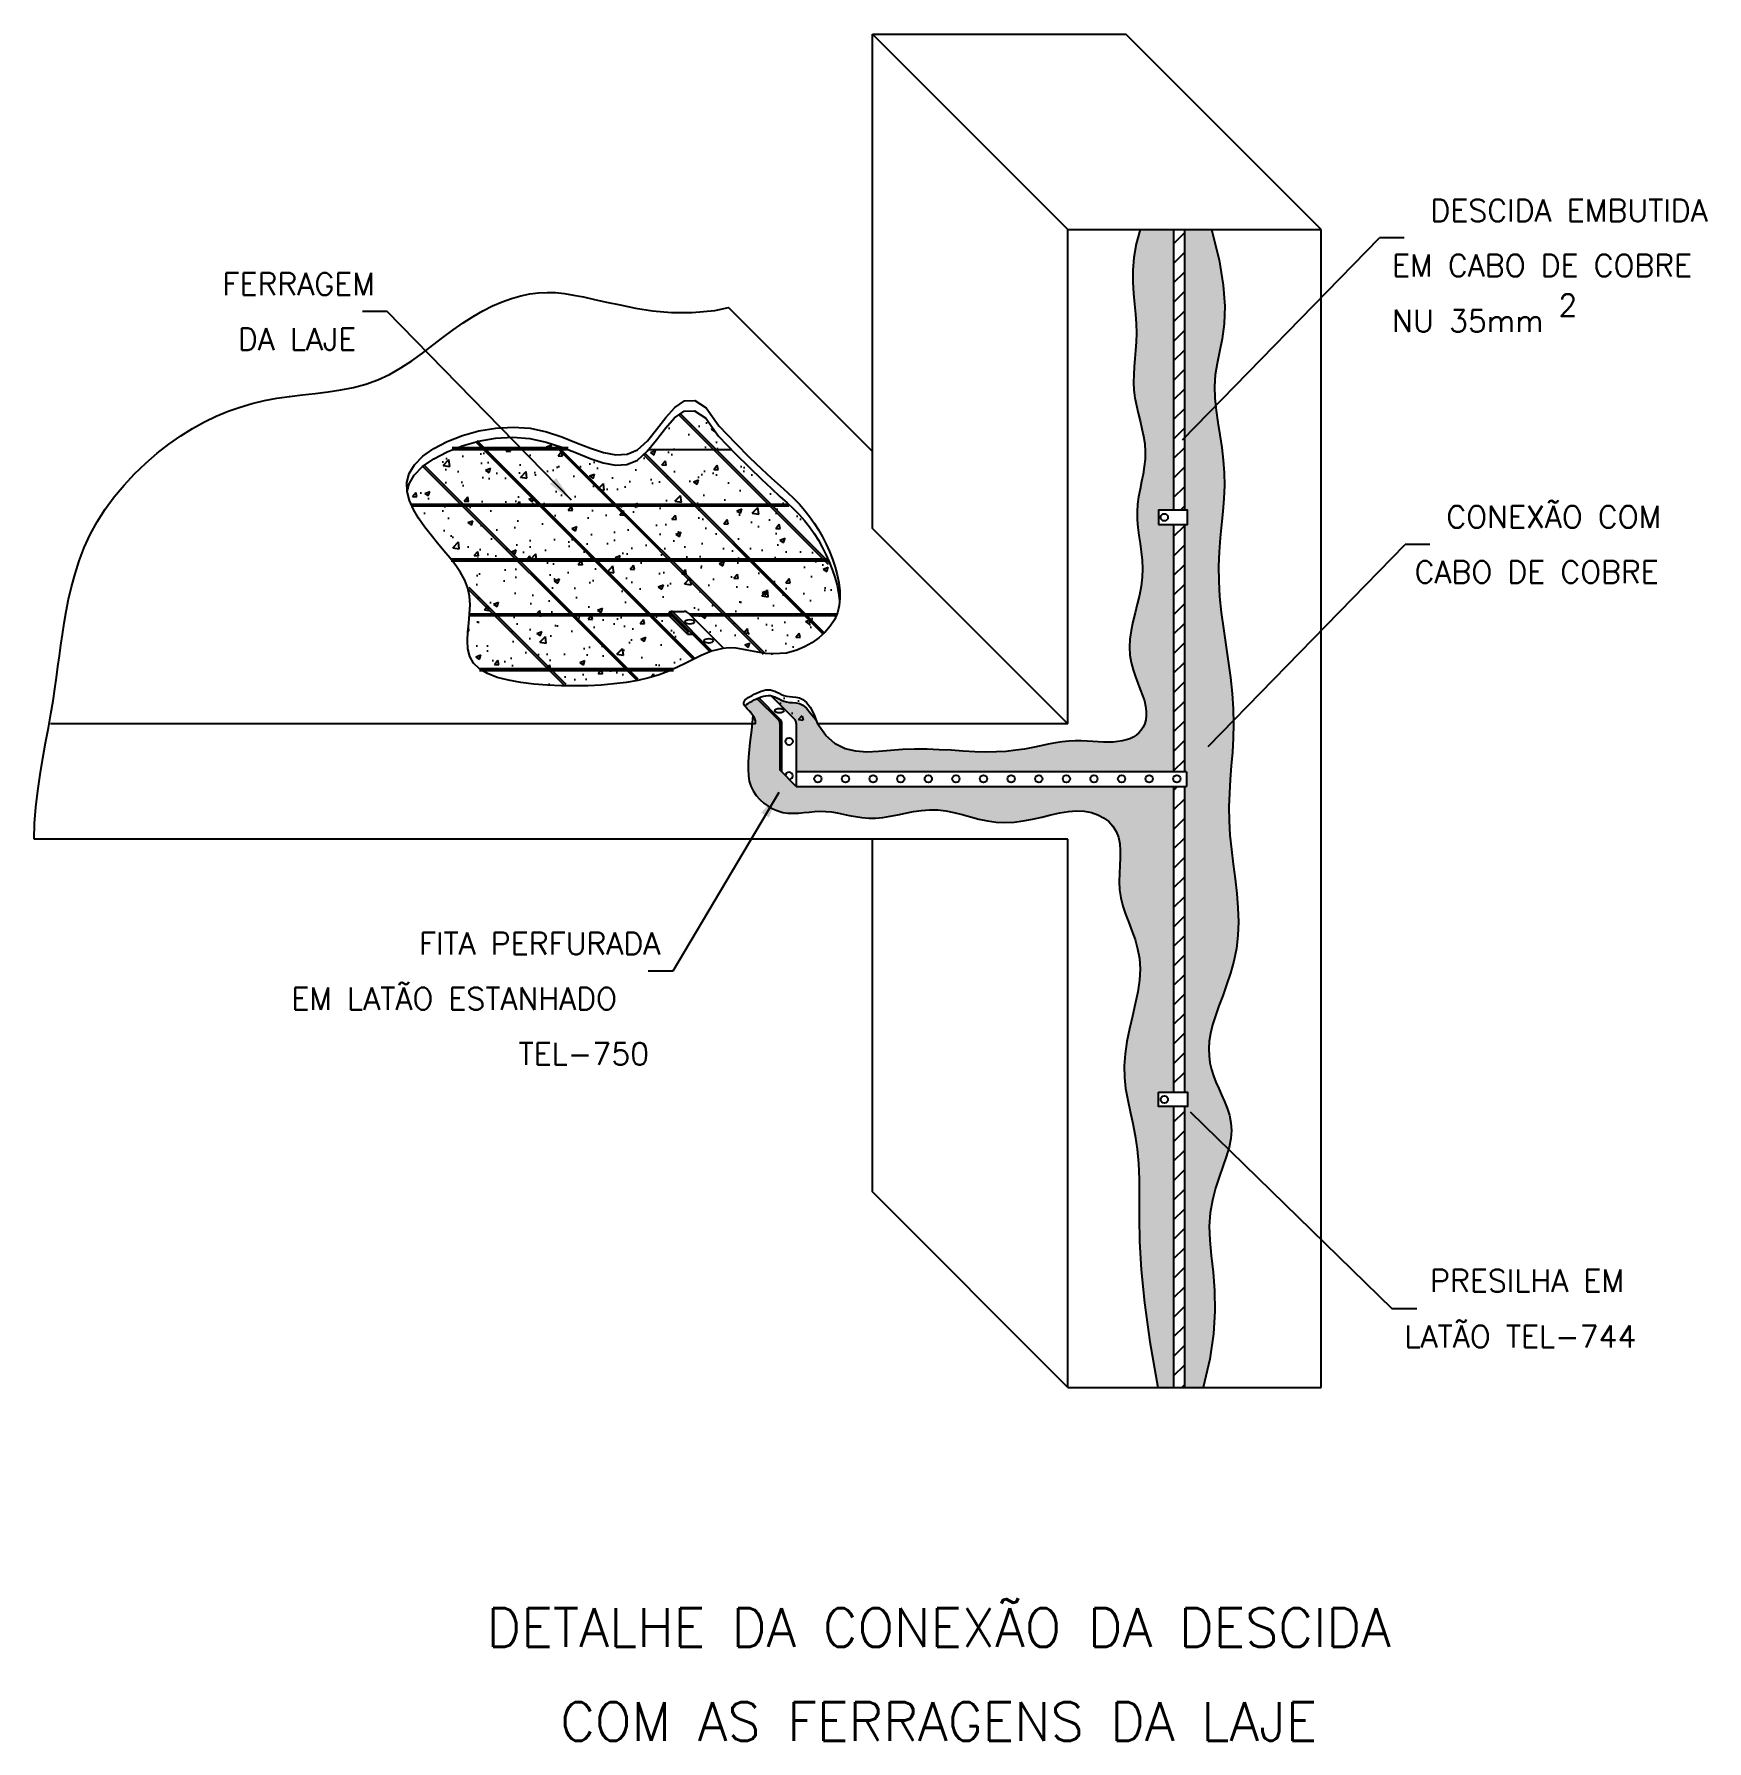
# Model space of a CAD drawing. Header units: millimetres. Extents: x -5081.5 to -5066.3, y -4616.1 to -4600.7.
import ezdxf
from ezdxf.enums import TextEntityAlignment as Align

# ---------------------------------------------------------------- set-up
doc = ezdxf.new("R2010")
doc.units = ezdxf.units.MM
doc.header["$LTSCALE"] = 10
doc.layers.add('Termotécnica', color=7, linetype='Continuous')
doc.styles.add('r140', font='romans.shx')
doc.styles.add('r80', font='romans.shx')

msp = doc.modelspace()

# ---------------------------------------------------------------- hatches: boundary and pattern name
at = {"layer": 'Termotécnica'}
h = msp.add_hatch(dxfattribs=at)
h.set_pattern_fill('AR-CONC', color=1, scale=0.066, style=0)
h.set_pattern_definition([(50, (-5337.0383, -4871.6423), (0.47339172, -0.0414164), [0.0495, -0.5445]), (355, (-5337.0383, -4871.6423), (-0.0915759, 0.4964468), [0.0396, -0.4356]), (100.4514, (-5336.99885, -4871.64575), (0.3818162, 0.4550301), [0.0420685, -0.4627538]), (46.1842, (-5337.0383, -4871.5103), (0.7043791, -0.10924255), [0.07425, -0.81675]), (96.6356, (-5336.9796, -4871.5194), (0.6168774, 0.6429178), [0.0631028, -0.6941306]), (351.1842, (-5337.0383, -4871.5103), (0.6168769, 0.6429183), [0.0594, -0.6534]), (21, (-5336.9723, -4871.5433), (0.39395865, -0.26572847), [0.0495, -0.5445]), (326, (-5336.9723, -4871.5433), (0.1605881, 0.478599), [0.0396, -0.4356]), (71.4514, (-5336.93947, -4871.56544), (0.55454693, 0.21287013), [0.0420685, -0.4627538]), (37.5, (-5337.0383, -4871.6423), (0.008025505, 0.21970994), [0, -0.43032, 0, -0.4422, 0, -0.43725]), (7.5, (-5337.0383, -4871.6423), (0.1736259, 0.26031173), [0, -0.25212, 0, -0.42042, 0, -0.16665]), (327.5, (-5337.18548, -4871.6423), (0.35232281, -0.014886215), [0, -0.165, 0, -0.5148, 0, -0.6831]), (317.5, (-5337.25148, -4871.6423), (0.38490287, 0.0660693), [0, -0.2145, 0, -0.34188, 0, -0.4851])])
h.paths.add_polyline_path([(-5070.663, -4606.36), (-5070.685, -4606.212), (-5070.706, -4606.064), (-5070.726, -4605.917), (-5070.741, -4605.773), (-5070.749, -4605.633), (-5070.75, -4605.498), (-5070.745, -4605.369), (-5070.735, -4605.243), (-5070.724, -4605.121), (-5070.712, -4605.002), (-5070.702, -4604.884), (-5070.697, -4604.769), (-5070.698, -4604.654), (-5070.707, -4604.539), (-5070.721, -4604.424), (-5070.738, -4604.31), (-5070.756, -4604.198), (-5070.772, -4604.087), (-5070.783, -4603.977), (-5070.787, -4603.87), (-5070.781, -4603.766), (-5070.764, -4603.663), (-5070.74, -4603.557), (-5070.717, -4603.439), (-5070.699, -4603.304), (-5070.693, -4603.145), (-5070.707, -4602.954), (-5070.744, -4602.724), (-5070.813, -4602.449), (-5071.059, -4602.449), (-5071.059, -4604.991), (-5071.031, -4604.991), (-5071.031, -4605.122), (-5071.059, -4605.122), (-5071.059, -4607.362), (-5071.041, -4607.362), (-5071.041, -4607.493), (-5071.059, -4607.493), (-5071.059, -4607.864), (-5071.059, -4610.262), (-5071.031, -4610.262), (-5071.031, -4610.393), (-5071.059, -4610.393), (-5071.059, -4612.935), (-5070.89, -4612.935), (-5070.829, -4612.679), (-5070.795, -4612.45), (-5070.784, -4612.244), (-5070.787, -4612.059), (-5070.8, -4611.893), (-5070.816, -4611.741), (-5070.83, -4611.603), (-5070.834, -4611.474), (-5070.826, -4611.353), (-5070.806, -4611.239), (-5070.778, -4611.132), (-5070.746, -4611.03), (-5070.712, -4610.935), (-5070.681, -4610.846), (-5070.655, -4610.761), (-5070.638, -4610.682), (-5070.633, -4610.608), (-5070.638, -4610.538), (-5070.652, -4610.471), (-5070.671, -4610.408), (-5070.696, -4610.347), (-5070.722, -4610.287), (-5070.749, -4610.229), (-5070.775, -4610.172), (-5070.797, -4610.114), (-5070.815, -4610.056), (-5070.828, -4609.996), (-5070.836, -4609.934), (-5070.838, -4609.87), (-5070.834, -4609.801), (-5070.823, -4609.729), (-5070.805, -4609.652), (-5070.779, -4609.569), (-5070.747, -4609.481), (-5070.712, -4609.388), (-5070.677, -4609.289), (-5070.643, -4609.185), (-5070.613, -4609.076), (-5070.589, -4608.962), (-5070.575, -4608.843), (-5070.57, -4608.72), (-5070.575, -4608.592), (-5070.586, -4608.462), (-5070.601, -4608.33), (-5070.617, -4608.197), (-5070.634, -4608.065), (-5070.647, -4607.933), (-5070.655, -4607.804), (-5070.657, -4607.678), (-5070.652, -4607.554), (-5070.644, -4607.431), (-5070.635, -4607.307), (-5070.625, -4607.183), (-5070.618, -4607.056), (-5070.614, -4606.926), (-5070.617, -4606.791), (-5070.627, -4606.651), (-5070.643, -4606.507)])
h.paths.add_polyline_path([(-5071.157, -4605.122), (-5071.294, -4605.122), (-5071.294, -4604.991), (-5071.157, -4604.991), (-5071.157, -4602.449), (-5071.459, -4602.449), (-5071.496, -4602.58), (-5071.518, -4602.703), (-5071.527, -4602.818), (-5071.527, -4602.926), (-5071.521, -4603.028), (-5071.512, -4603.125), (-5071.502, -4603.216), (-5071.495, -4603.304), (-5071.493, -4603.387), (-5071.496, -4603.467), (-5071.501, -4603.544), (-5071.507, -4603.619), (-5071.513, -4603.692), (-5071.518, -4603.763), (-5071.519, -4603.834), (-5071.516, -4603.904), (-5071.507, -4603.974), (-5071.494, -4604.044), (-5071.477, -4604.114), (-5071.46, -4604.183), (-5071.444, -4604.253), (-5071.429, -4604.322), (-5071.419, -4604.391), (-5071.414, -4604.46), (-5071.416, -4604.528), (-5071.423, -4604.596), (-5071.434, -4604.664), (-5071.448, -4604.732), (-5071.461, -4604.8), (-5071.474, -4604.869), (-5071.483, -4604.938), (-5071.487, -4605.007), (-5071.486, -4605.078), (-5071.48, -4605.149), (-5071.471, -4605.221), (-5071.46, -4605.294), (-5071.451, -4605.369), (-5071.443, -4605.444), (-5071.44, -4605.521), (-5071.443, -4605.599), (-5071.452, -4605.679), (-5071.467, -4605.76), (-5071.486, -4605.841), (-5071.506, -4605.922), (-5071.525, -4606.002), (-5071.541, -4606.081), (-5071.552, -4606.158), (-5071.556, -4606.232), (-5071.552, -4606.304), (-5071.54, -4606.372), (-5071.524, -4606.438), (-5071.503, -4606.5), (-5071.481, -4606.559), (-5071.459, -4606.616), (-5071.439, -4606.669), (-5071.422, -4606.719), (-5071.411, -4606.766), (-5071.406, -4606.81), (-5071.406, -4606.851), (-5071.41, -4606.889), (-5071.419, -4606.923), (-5071.433, -4606.955), (-5071.45, -4606.982), (-5071.471, -4607.007), (-5071.496, -4607.028), (-5071.523, -4607.046), (-5071.554, -4607.061), (-5071.588, -4607.072), (-5071.624, -4607.081), (-5071.663, -4607.087), (-5071.704, -4607.091), (-5071.747, -4607.092), (-5071.792, -4607.091), (-5071.839, -4607.089), (-5071.888, -4607.085), (-5071.939, -4607.082), (-5071.993, -4607.08), (-5072.048, -4607.08), (-5072.105, -4607.082), (-5072.165, -4607.088), (-5072.227, -4607.098), (-5072.292, -4607.11), (-5072.36, -4607.124), (-5072.432, -4607.139), (-5072.507, -4607.154), (-5072.587, -4607.166), (-5072.672, -4607.176), (-5072.762, -4607.181), (-5072.858, -4607.182), (-5072.958, -4607.179), (-5073.062, -4607.173), (-5073.17, -4607.166), (-5073.279, -4607.16), (-5073.39, -4607.156), (-5073.502, -4607.155), (-5073.613, -4607.159), (-5073.722, -4607.168), (-5073.83, -4607.178), (-5073.934, -4607.182), (-5074.035, -4607.175), (-5074.13, -4607.152), (-5074.221, -4607.106), (-5074.305, -4607.033), (-5074.382, -4606.925), (-5074.392, -4606.897), (-5074.414, -4606.867), (-5074.447, -4606.827), (-5074.48, -4606.784), (-5074.513, -4606.757), (-5074.546, -4606.743), (-5074.578, -4606.736), (-5074.608, -4606.734), (-5074.636, -4606.732), (-5074.662, -4606.727), (-5074.686, -4606.72), (-5074.708, -4606.711), (-5074.729, -4606.701), (-5074.749, -4606.691), (-5074.768, -4606.682), (-5074.788, -4606.675), (-5074.802, -4606.672), (-5074.591, -4606.883, -0.198912), (-5074.574, -4606.923), (-5074.574, -4607.362), (-5071.157, -4607.362)])
h.paths.add_polyline_path([(-5071.157, -4607.864), (-5071.157, -4607.493), (-5074.574, -4607.493), (-5074.721, -4607.346), (-5074.721, -4606.923, 0.198912), (-5074.733, -4606.894), (-5074.93, -4606.697), (-5074.934, -4606.699), (-5074.954, -4606.71), (-5074.974, -4606.72), (-5074.992, -4606.73), (-5075.009, -4606.741), (-5075.024, -4606.751), (-5075.036, -4606.762), (-5075.038, -4606.766), (-5075.032, -4606.775), (-5075.017, -4606.791), (-5075, -4606.809), (-5074.982, -4606.829), (-5074.966, -4606.85), (-5074.953, -4606.873), (-5074.944, -4606.898), (-5074.942, -4606.925), (-5074.974, -4606.925), (-5074.98, -4606.983), (-5074.993, -4607.095), (-5075.002, -4607.191), (-5075.008, -4607.271), (-5075.01, -4607.338), (-5075.007, -4607.396), (-5074.999, -4607.446), (-5074.985, -4607.491), (-5074.964, -4607.534), (-5074.937, -4607.574), (-5074.905, -4607.611), (-5074.869, -4607.644), (-5074.829, -4607.673), (-5074.786, -4607.696), (-5074.741, -4607.715), (-5074.695, -4607.728), (-5074.649, -4607.734), (-5074.602, -4607.736), (-5074.554, -4607.734), (-5074.506, -4607.73), (-5074.457, -4607.725), (-5074.408, -4607.72), (-5074.358, -4607.718), (-5074.307, -4607.719), (-5074.256, -4607.724), (-5074.203, -4607.733), (-5074.15, -4607.744), (-5074.094, -4607.755), (-5074.038, -4607.766), (-5073.979, -4607.774), (-5073.918, -4607.779), (-5073.856, -4607.779), (-5073.791, -4607.773), (-5073.723, -4607.762), (-5073.655, -4607.749), (-5073.584, -4607.735), (-5073.512, -4607.721), (-5073.44, -4607.711), (-5073.367, -4607.705), (-5073.293, -4607.706), (-5073.22, -4607.715), (-5073.146, -4607.73), (-5073.072, -4607.748), (-5072.997, -4607.769), (-5072.92, -4607.788), (-5072.843, -4607.805), (-5072.764, -4607.817), (-5072.684, -4607.821), (-5072.601, -4607.817), (-5072.518, -4607.805), (-5072.434, -4607.789), (-5072.35, -4607.77), (-5072.268, -4607.75), (-5072.188, -4607.733), (-5072.11, -4607.721), (-5072.036, -4607.715), (-5071.967, -4607.718), (-5071.902, -4607.729), (-5071.843, -4607.749), (-5071.791, -4607.777), (-5071.745, -4607.811), (-5071.707, -4607.853), (-5071.678, -4607.9), (-5071.657, -4607.953), (-5071.645, -4608.012), (-5071.641, -4608.074), (-5071.642, -4608.141), (-5071.645, -4608.21), (-5071.648, -4608.282), (-5071.649, -4608.355), (-5071.646, -4608.429), (-5071.636, -4608.503), (-5071.617, -4608.576), (-5071.592, -4608.649), (-5071.563, -4608.724), (-5071.534, -4608.8), (-5071.506, -4608.88), (-5071.483, -4608.963), (-5071.467, -4609.051), (-5071.461, -4609.145), (-5071.467, -4609.246), (-5071.482, -4609.352), (-5071.504, -4609.462), (-5071.53, -4609.574), (-5071.556, -4609.688), (-5071.58, -4609.802), (-5071.597, -4609.914), (-5071.606, -4610.022), (-5071.603, -4610.128), (-5071.592, -4610.23), (-5071.573, -4610.333), (-5071.551, -4610.437), (-5071.527, -4610.544), (-5071.504, -4610.657), (-5071.486, -4610.778), (-5071.474, -4610.908), (-5071.469, -4611.051), (-5071.47, -4611.212), (-5071.47, -4611.397), (-5071.465, -4611.615), (-5071.45, -4611.871), (-5071.42, -4612.171), (-5071.372, -4612.524), (-5071.299, -4612.935), (-5071.157, -4612.935), (-5071.157, -4610.393), (-5071.294, -4610.393), (-5071.294, -4610.262), (-5071.157, -4610.262)])
h = msp.add_hatch(dxfattribs=at)
h.set_pattern_fill('LINE', color=1, angle=45, style=0)
h.set_pattern_definition([(45, (-5337.0383, -4871.6423), (-0.088388348, 0.088388348), [])])
h.paths.add_polyline_path([(-5071.157, -4604.991), (-5071.059, -4604.991), (-5071.059, -4602.449), (-5071.157, -4602.449)])
h.paths.add_polyline_path([(-5071.157, -4607.362), (-5071.059, -4607.362), (-5071.059, -4605.122), (-5071.157, -4605.122)])
h.paths.add_polyline_path([(-5071.157, -4610.262), (-5071.059, -4610.262), (-5071.059, -4607.864), (-5071.059, -4607.493), (-5071.157, -4607.493), (-5071.157, -4607.864)])
h.paths.add_polyline_path([(-5071.157, -4612.935), (-5071.059, -4612.935), (-5071.059, -4610.393), (-5071.157, -4610.393)])
h = msp.add_hatch(dxfattribs=at)
h.set_pattern_fill('AR-CONC', color=1, scale=0.065532, style=0)
h.set_pattern_definition([(50, (-5100.52422, -4633.45525), (0.4700343, -0.0411227), [0.049149, -0.5406383]), (355, (-5100.52422, -4633.45525), (-0.0909264, 0.492926), [0.039319, -0.4325106]), (100.4514, (-5100.48505, -4633.45867), (0.3791083, 0.451803), [0.04177, -0.459472]), (46.1842, (-5100.5242, -4633.3242), (0.6993835, -0.108468), [0.073723, -0.810957]), (96.6356, (-5100.46594, -4633.3332), (0.612502, 0.638358), [0.062655, -0.689208]), (351.1842, (-5100.5242, -4633.3242), (0.612502, 0.638359), [0.058979, -0.648766]), (21, (-5100.4587, -4633.35695), (0.3911646, -0.263844), [0.049149, -0.5406383]), (326, (-5100.4587, -4633.35695), (0.159449, 0.475205), [0.039319, -0.4325106]), (71.4514, (-5100.4261, -4633.37894), (0.550614, 0.2113604), [0.04177, -0.459472]), (37.5, (-5100.52422, -4633.45525), (0.0079686, 0.2181517), [0, -0.427268, 0, -0.4390638, 0, -0.434149]), (7.5, (-5100.52422, -4633.45525), (0.1723945, 0.2584655), [0, -0.2503319, 0, -0.4174383, 0, -0.1654681]), (327.5, (-5100.67036, -4633.45525), (0.3498241, -0.01478064), [0, -0.1638298, 0, -0.511149, 0, -0.6782553]), (317.5, (-5100.7359, -4633.45525), (0.382173, 0.0656007), [0, -0.2129787, 0, -0.3394553, 0, -0.4816596])])
h.paths.add_polyline_path([(-5074.599, -4604.979), (-5074.656, -4604.926), (-5074.722, -4604.866), (-5074.799, -4604.796), (-5074.89, -4604.711), (-5074.998, -4604.606), (-5075.126, -4604.477), (-5075.277, -4604.32), (-5075.392, -4604.159), (-5075.495, -4604.09), (-5075.588, -4604.095), (-5075.675, -4604.154), (-5075.758, -4604.247), (-5075.839, -4604.354), (-5075.923, -4604.458), (-5076.011, -4604.537), (-5076.107, -4604.578), (-5076.21, -4604.584), (-5076.321, -4604.563), (-5076.439, -4604.523), (-5076.565, -4604.473), (-5076.698, -4604.421), (-5076.838, -4604.375), (-5076.986, -4604.343), (-5077.14, -4604.331), (-5077.296, -4604.34), (-5077.451, -4604.366), (-5077.599, -4604.408), (-5077.736, -4604.462), (-5077.857, -4604.525), (-5077.957, -4604.597), (-5078.033, -4604.673), (-5078.079, -4604.752), (-5078.097, -4604.82), (-5078.097, -4604.822), (-5078.077, -4604.904), (-5078.041, -4604.985), (-5077.994, -4605.065), (-5077.94, -4605.143), (-5077.881, -4605.218), (-5077.822, -4605.289), (-5077.764, -4605.358), (-5077.708, -4605.425), (-5077.657, -4605.491), (-5077.613, -4605.557), (-5077.576, -4605.626), (-5077.549, -4605.696), (-5077.532, -4605.77), (-5077.528, -4605.849), (-5077.532, -4605.93), (-5077.54, -4606.013), (-5077.548, -4606.094), (-5077.552, -4606.173), (-5077.548, -4606.248), (-5077.53, -4606.317), (-5077.496, -4606.377), (-5077.442, -4606.428), (-5077.369, -4606.471), (-5077.281, -4606.505), (-5077.179, -4606.532), (-5077.068, -4606.552), (-5076.95, -4606.566), (-5076.827, -4606.576), (-5076.703, -4606.581), (-5076.58, -4606.583), (-5076.458, -4606.581), (-5076.34, -4606.575), (-5076.225, -4606.565), (-5076.114, -4606.551), (-5076.008, -4606.533), (-5075.908, -4606.509), (-5075.815, -4606.481), (-5075.728, -4606.449), (-5075.648, -4606.413), (-5075.573, -4606.376), (-5075.502, -4606.339), (-5075.435, -4606.306), (-5075.354, -4606.273), (-5075.514, -4606.114), (-5075.558, -4606.114), (-5075.729, -4605.943, -0.502188), (-5075.703, -4605.908), (-5075.589, -4605.908, -0.198912), (-5075.549, -4605.925), (-5075.232, -4606.242), (-5075.181, -4606.238), (-5075.117, -4606.242), (-5075.052, -4606.252), (-5074.987, -4606.265), (-5074.921, -4606.277), (-5074.853, -4606.288), (-5074.784, -4606.293), (-5074.663, -4606.286), (-5074.57, -4606.258), (-5074.499, -4606.229), (-5074.432, -4606.192), (-5074.37, -4606.148), (-5074.314, -4606.098), (-5074.266, -4606.043), (-5074.229, -4605.983), (-5074.202, -4605.921), (-5074.186, -4605.855), (-5074.182, -4605.817), (-5074.182, -4605.811), (-5074.19, -4605.741), (-5074.205, -4605.67), (-5074.225, -4605.599), (-5074.249, -4605.529), (-5074.276, -4605.46), (-5074.305, -4605.393), (-5074.338, -4605.327), (-5074.374, -4605.263), (-5074.413, -4605.201), (-5074.455, -4605.142), (-5074.5, -4605.085), (-5074.548, -4605.031)])
h = msp.add_hatch(dxfattribs=at)
h.set_pattern_fill('AR-CONC', color=1, scale=0.065532, style=0)
h.set_pattern_definition([(50, (-11982.35554, -10394.45036), (0.47003433, -0.041122675), [0.049148936, -0.540638294]), (355, (-11982.35554, -10394.45036), (-0.090926405, 0.492925906), [0.039319149, -0.432510636]), (100.4514, (-11982.31637, -10394.4538), (0.379108273, 0.45180293), [0.041770167, -0.45947185]), (46.1842, (-11982.35554, -10394.3193), (0.69938349, -0.10846778), [0.073723404, -0.81095744]), (96.6356, (-11982.29725, -10394.32834), (0.612502365, 0.63835809), [0.06265525, -0.689207664]), (351.1842, (-11982.3555, -10394.3193), (0.612501866, 0.63835857), [0.058978723, -0.648765953]), (21, (-11982.29, -10394.35206), (0.391164619, -0.263843867), [0.049148936, -0.540638294]), (326, (-11982.29, -10394.35206), (0.159449195, 0.475204707), [0.039319149, -0.432510636]), (71.4514, (-11982.2574, -10394.37405), (0.550613974, 0.21136041), [0.041770167, -0.45947185]), (37.5, (-11982.35554, -10394.45036), (0.007968586, 0.2181517156), [0, -0.427268082, 0, -0.439063827, 0, -0.434148933]), (7.5, (-11982.35554, -10394.45036), (0.172394504, 0.2584655457), [0, -0.250331913, 0, -0.417438295, 0, -0.165468084]), (327.5, (-11982.50167, -10394.45036), (0.3498240623, -0.0147806393), [0, -0.163829786, 0, -0.511148933, 0, -0.678255315]), (317.5, (-11982.5672, -10394.45036), (0.382173062, 0.065600711), [0, -0.212978722, 0, -0.339455317, 0, -0.481659571])])
h.paths.add_polyline_path([(-5074.964, -4606.663), (-5074.974, -4606.668), (-5074.992, -4606.679), (-5075.009, -4606.689), (-5075.024, -4606.7), (-5075.036, -4606.71), (-5075.044, -4606.722), (-5075.048, -4606.734), (-5075.048, -4606.746), (-5075.043, -4606.76), (-5075.032, -4606.775), (-5075.017, -4606.791), (-5075, -4606.809), (-5074.982, -4606.829), (-5074.966, -4606.85), (-5074.953, -4606.873), (-5074.944, -4606.898), (-5074.942, -4606.925), (-5074.721, -4606.925, 0.208091), (-5074.733, -4606.894)])
h.paths.add_polyline_path([(-5074.447, -4606.775), (-5074.48, -4606.732), (-5074.513, -4606.706), (-5074.546, -4606.691), (-5074.578, -4606.684), (-5074.608, -4606.682), (-5074.636, -4606.68), (-5074.662, -4606.676), (-5074.686, -4606.668), (-5074.708, -4606.659), (-5074.729, -4606.649), (-5074.749, -4606.639), (-5074.768, -4606.63), (-5074.788, -4606.623), (-5074.808, -4606.619), (-5074.828, -4606.617), (-5074.849, -4606.619), (-5074.854, -4606.62), (-5074.591, -4606.883, -0.198912), (-5074.574, -4606.923), (-5074.574, -4606.925), (-5074.382, -4606.925), (-5074.414, -4606.838)])

# ---------------------------------------------------------------- linework, layer by layer
at = {"layer": 'Termotécnica', "color": 2}
for p, q in [((-5073.885, -4600.68), (-5071.591, -4600.68)), ((-5073.885, -4605.156), (-5073.885, -4600.68)), ((-5072.115, -4602.449), (-5073.885, -4600.68)), ((-5069.822, -4602.449), (-5071.591, -4600.68)), ((-5072.115, -4602.449), (-5069.822, -4602.449)), ((-5072.115, -4606.925), (-5072.115, -4602.449)), ((-5071.157, -4602.449), (-5071.157, -4604.991)), ((-5071.076, -4604.353), (-5069.293, -4602.525)), ((-5071.059, -4602.449), (-5071.059, -4604.991)), ((-5069.822, -4612.935), (-5069.822, -4602.449)), ((-5069.069, -4602.525), (-5069.293, -4602.525)), ((-5073.885, -4604.459), (-5075.186, -4603.157)), ((-5078.277, -4603.191), (-5078.501, -4603.191)), ((-5076.609, -4604.901), (-5078.277, -4603.191)), ((-5072.115, -4606.925), (-5073.885, -4605.156)), ((-5071.157, -4605.122), (-5071.157, -4607.362)), ((-5071.059, -4605.122), (-5071.059, -4607.362)), ((-5070.844, -4607.13), (-5069.061, -4605.302)), ((-5068.838, -4605.302), (-5069.061, -4605.302)), ((-5075.558, -4606.114), (-5075.724, -4605.948)), ((-5075.703, -4605.908), (-5075.589, -4605.908)), ((-5075.354, -4606.273), (-5075.703, -4605.924)), ((-5075.558, -4606.091), (-5075.701, -4605.948)), ((-5075.338, -4606.267), (-5075.696, -4605.909)), ((-5075.232, -4606.242), (-5075.549, -4605.925)), ((-5075.536, -4606.091), (-5075.558, -4606.091)), ((-5075.558, -4606.091), (-5075.558, -4606.114)), ((-5075.558, -4606.114), (-5075.514, -4606.114)), ((-5074.733, -4606.894), (-5074.93, -4606.697)), ((-5074.722, -4606.883), (-5074.914, -4606.69)), ((-5074.591, -4606.883), (-5074.802, -4606.672)), ((-5074.942, -4606.925), (-5081.328, -4606.925)), ((-5074.721, -4607.346), (-5074.721, -4606.923)), ((-5074.705, -4607.362), (-5074.705, -4606.923)), ((-5074.574, -4606.923), (-5074.574, -4607.493)), ((-5072.115, -4606.925), (-5074.382, -4606.925)), ((-5074.574, -4607.493), (-5074.721, -4607.346)), ((-5071.041, -4607.362), (-5074.574, -4607.362)), ((-5071.041, -4607.362), (-5071.041, -4607.493)), ((-5074.574, -4607.493), (-5071.041, -4607.493)), ((-5071.157, -4607.493), (-5071.157, -4607.864)), ((-5071.059, -4607.493), (-5071.059, -4607.864)), ((-5074.731, -4607.547), (-5075.692, -4609.166)), ((-5072.115, -4607.971), (-5081.475, -4607.971)), ((-5073.885, -4611.165), (-5073.885, -4607.971)), ((-5072.115, -4612.935), (-5072.115, -4607.971)), ((-5071.157, -4607.864), (-5071.157, -4610.262)), ((-5071.059, -4607.864), (-5071.059, -4610.262)), ((-5075.692, -4609.166), (-5075.916, -4609.166)), ((-5071.157, -4610.393), (-5071.157, -4612.935)), ((-5071.059, -4610.393), (-5071.059, -4612.935)), ((-5071.006, -4610.441), (-5069.179, -4612.224)), ((-5072.115, -4612.935), (-5073.885, -4611.165)), ((-5068.955, -4612.224), (-5069.179, -4612.224)), ((-5072.115, -4612.935), (-5069.822, -4612.935))]:
    msp.add_line(p, q, dxfattribs=at)
at = {"layer": 'Termotécnica', "color": 4}
for p, q in [((-5074.283, -4605.482), (-5075.635, -4604.13)), ((-5074.271, -4605.471), (-5075.623, -4604.119)), ((-5075.506, -4606.341), (-5077.474, -4604.373)), ((-5075.495, -4606.33), (-5077.463, -4604.362)), ((-5074.87, -4606.298), (-5076.749, -4604.419)), ((-5074.858, -4606.287), (-5076.738, -4604.408)), ((-5076.639, -4604.428), (-5077.691, -4604.428)), ((-5076.639, -4604.444), (-5077.691, -4604.444)), ((-5074.331, -4606.113), (-5075.956, -4604.488)), ((-5074.32, -4606.102), (-5075.945, -4604.476)), ((-5075.158, -4604.444), (-5075.912, -4604.444)), ((-5076.015, -4606.534), (-5077.954, -4604.595)), ((-5076.004, -4606.523), (-5077.943, -4604.583)), ((-5074.64, -4604.94), (-5078.061, -4604.94)), ((-5074.64, -4604.956), (-5078.061, -4604.956)), ((-5074.286, -4605.436), (-5077.699, -4605.436)), ((-5074.286, -4605.452), (-5077.699, -4605.452)), ((-5076.669, -4606.581), (-5077.547, -4605.704)), ((-5076.658, -4606.57), (-5077.536, -4605.692)), ((-5075.695, -4605.933), (-5077.532, -4605.933)), ((-5075.679, -4605.948), (-5077.532, -4605.948)), ((-5074.207, -4605.933), (-5075.541, -4605.933)), ((-5074.207, -4605.948), (-5075.525, -4605.948)), ((-5075.684, -4606.429), (-5077.441, -4606.429)), ((-5075.684, -4606.445), (-5077.441, -4606.445))]:
    msp.add_line(p, q, dxfattribs=at)
at = {"layer": 'Termotécnica', "color": 1}
for points in [[(-5071.459, -4602.449), (-5071.496, -4602.58), (-5071.518, -4602.703), (-5071.527, -4602.818), (-5071.527, -4602.926), (-5071.521, -4603.028), (-5071.512, -4603.125), (-5071.502, -4603.216), (-5071.495, -4603.304), (-5071.493, -4603.387), (-5071.496, -4603.467), (-5071.501, -4603.544), (-5071.507, -4603.619), (-5071.513, -4603.692), (-5071.518, -4603.763), (-5071.519, -4603.834), (-5071.516, -4603.904), (-5071.507, -4603.974), (-5071.494, -4604.044), (-5071.477, -4604.114), (-5071.46, -4604.183), (-5071.444, -4604.253), (-5071.429, -4604.322), (-5071.419, -4604.391), (-5071.414, -4604.46), (-5071.416, -4604.528), (-5071.423, -4604.596), (-5071.434, -4604.664), (-5071.448, -4604.732), (-5071.461, -4604.8), (-5071.474, -4604.869), (-5071.483, -4604.938), (-5071.487, -4605.007), (-5071.486, -4605.078), (-5071.48, -4605.149), (-5071.471, -4605.221), (-5071.46, -4605.294), (-5071.451, -4605.369), (-5071.443, -4605.444), (-5071.44, -4605.521), (-5071.443, -4605.599), (-5071.452, -4605.679), (-5071.467, -4605.76), (-5071.486, -4605.841), (-5071.506, -4605.922), (-5071.525, -4606.002), (-5071.541, -4606.081), (-5071.552, -4606.158), (-5071.556, -4606.232), (-5071.552, -4606.304), (-5071.54, -4606.372), (-5071.524, -4606.438), (-5071.503, -4606.5), (-5071.481, -4606.559), (-5071.459, -4606.616), (-5071.439, -4606.669), (-5071.422, -4606.719), (-5071.411, -4606.766), (-5071.406, -4606.81), (-5071.406, -4606.851), (-5071.41, -4606.889), (-5071.419, -4606.923), (-5071.433, -4606.955), (-5071.45, -4606.982), (-5071.471, -4607.007), (-5071.496, -4607.028), (-5071.523, -4607.046), (-5071.554, -4607.061), (-5071.588, -4607.072), (-5071.624, -4607.081), (-5071.663, -4607.087), (-5071.704, -4607.091), (-5071.747, -4607.092), (-5071.792, -4607.091), (-5071.839, -4607.089), (-5071.888, -4607.085), (-5071.939, -4607.082), (-5071.993, -4607.08), (-5072.048, -4607.08), (-5072.105, -4607.082), (-5072.165, -4607.088), (-5072.227, -4607.098), (-5072.292, -4607.11), (-5072.36, -4607.124), (-5072.432, -4607.139), (-5072.507, -4607.154), (-5072.587, -4607.166), (-5072.672, -4607.176), (-5072.762, -4607.181), (-5072.858, -4607.182), (-5072.958, -4607.179), (-5073.062, -4607.173), (-5073.17, -4607.166), (-5073.279, -4607.16), (-5073.39, -4607.156), (-5073.502, -4607.155), (-5073.613, -4607.159), (-5073.722, -4607.168), (-5073.83, -4607.178), (-5073.934, -4607.182), (-5074.035, -4607.175), (-5074.13, -4607.152), (-5074.221, -4607.106), (-5074.305, -4607.033), (-5074.382, -4606.925)], [(-5070.813, -4602.449), (-5070.744, -4602.724), (-5070.707, -4602.954), (-5070.693, -4603.145), (-5070.699, -4603.304), (-5070.717, -4603.439), (-5070.74, -4603.557), (-5070.764, -4603.663), (-5070.781, -4603.766), (-5070.787, -4603.87), (-5070.783, -4603.977), (-5070.772, -4604.087), (-5070.756, -4604.198), (-5070.738, -4604.31), (-5070.721, -4604.424), (-5070.707, -4604.539), (-5070.698, -4604.654), (-5070.697, -4604.769), (-5070.702, -4604.884), (-5070.712, -4605.002), (-5070.724, -4605.121), (-5070.735, -4605.243), (-5070.745, -4605.369), (-5070.75, -4605.498), (-5070.749, -4605.633), (-5070.741, -4605.773), (-5070.726, -4605.917), (-5070.706, -4606.064), (-5070.685, -4606.212), (-5070.663, -4606.36), (-5070.643, -4606.507), (-5070.627, -4606.651), (-5070.617, -4606.791), (-5070.614, -4606.926), (-5070.618, -4607.056), (-5070.625, -4607.183), (-5070.635, -4607.307), (-5070.644, -4607.431), (-5070.652, -4607.554), (-5070.657, -4607.678), (-5070.655, -4607.804), (-5070.647, -4607.933), (-5070.634, -4608.065), (-5070.617, -4608.197), (-5070.601, -4608.33), (-5070.586, -4608.462), (-5070.575, -4608.592), (-5070.57, -4608.72), (-5070.575, -4608.843), (-5070.589, -4608.962), (-5070.613, -4609.076), (-5070.643, -4609.185), (-5070.677, -4609.289), (-5070.712, -4609.388), (-5070.747, -4609.481), (-5070.779, -4609.569), (-5070.805, -4609.652), (-5070.823, -4609.729), (-5070.834, -4609.801), (-5070.838, -4609.87), (-5070.836, -4609.934), (-5070.828, -4609.996), (-5070.815, -4610.056), (-5070.797, -4610.114), (-5070.775, -4610.172), (-5070.749, -4610.229), (-5070.722, -4610.287), (-5070.696, -4610.347), (-5070.671, -4610.408), (-5070.652, -4610.471), (-5070.638, -4610.538), (-5070.633, -4610.608), (-5070.638, -4610.682), (-5070.655, -4610.761), (-5070.681, -4610.846), (-5070.712, -4610.935), (-5070.746, -4611.03), (-5070.778, -4611.132), (-5070.806, -4611.239), (-5070.826, -4611.353), (-5070.834, -4611.474), (-5070.83, -4611.603), (-5070.816, -4611.741), (-5070.8, -4611.893), (-5070.787, -4612.059), (-5070.784, -4612.244), (-5070.795, -4612.45), (-5070.829, -4612.679), (-5070.89, -4612.935)], [(-5075.239, -4606.243), (-5075.34, -4606.268), (-5075.435, -4606.306), (-5075.502, -4606.339), (-5075.573, -4606.376), (-5075.648, -4606.413), (-5075.728, -4606.449), (-5075.815, -4606.481), (-5075.908, -4606.509), (-5076.008, -4606.533), (-5076.114, -4606.551), (-5076.225, -4606.565), (-5076.34, -4606.575), (-5076.458, -4606.581), (-5076.58, -4606.583), (-5076.703, -4606.581), (-5076.827, -4606.576), (-5076.95, -4606.566), (-5077.068, -4606.552), (-5077.179, -4606.532), (-5077.281, -4606.505), (-5077.369, -4606.471), (-5077.442, -4606.428), (-5077.496, -4606.377), (-5077.53, -4606.317), (-5077.548, -4606.248), (-5077.552, -4606.173), (-5077.548, -4606.094), (-5077.54, -4606.013), (-5077.532, -4605.93), (-5077.528, -4605.849), (-5077.532, -4605.77), (-5077.549, -4605.696), (-5077.576, -4605.626), (-5077.613, -4605.557), (-5077.657, -4605.491), (-5077.708, -4605.425), (-5077.764, -4605.358), (-5077.822, -4605.289), (-5077.881, -4605.218), (-5077.94, -4605.143), (-5077.994, -4605.065), (-5078.041, -4604.985), (-5078.077, -4604.904), (-5078.097, -4604.822), (-5078.099, -4604.74), (-5078.078, -4604.659), (-5078.031, -4604.58), (-5077.955, -4604.503), (-5077.855, -4604.432), (-5077.734, -4604.368), (-5077.597, -4604.314), (-5077.449, -4604.273), (-5077.295, -4604.247), (-5077.138, -4604.238), (-5076.984, -4604.249), (-5076.836, -4604.281), (-5076.696, -4604.327), (-5076.563, -4604.38), (-5076.437, -4604.43), (-5076.319, -4604.469), (-5076.208, -4604.49), (-5076.105, -4604.485), (-5076.01, -4604.444), (-5075.921, -4604.364), (-5075.838, -4604.261), (-5075.756, -4604.153), (-5075.673, -4604.06), (-5075.587, -4604.002), (-5075.493, -4603.997), (-5075.391, -4604.065), (-5075.275, -4604.226)], [(-5078.097, -4604.82), (-5078.079, -4604.752), (-5078.033, -4604.673), (-5077.957, -4604.597), (-5077.857, -4604.525), (-5077.736, -4604.462), (-5077.599, -4604.408), (-5077.451, -4604.366), (-5077.296, -4604.34), (-5077.14, -4604.331), (-5076.986, -4604.343), (-5076.838, -4604.375), (-5076.698, -4604.421), (-5076.565, -4604.473), (-5076.439, -4604.523), (-5076.321, -4604.563), (-5076.21, -4604.584), (-5076.107, -4604.578), (-5076.011, -4604.537), (-5075.923, -4604.458), (-5075.839, -4604.354), (-5075.758, -4604.247), (-5075.675, -4604.154), (-5075.588, -4604.095), (-5075.495, -4604.09), (-5075.392, -4604.159), (-5075.277, -4604.32)], [(-5075.275, -4604.226), (-5075.125, -4604.384), (-5074.996, -4604.513), (-5074.888, -4604.617), (-5074.797, -4604.702), (-5074.72, -4604.772), (-5074.654, -4604.832), (-5074.597, -4604.885), (-5074.546, -4604.937), (-5074.498, -4604.991), (-5074.453, -4605.048), (-5074.411, -4605.108), (-5074.372, -4605.169), (-5074.337, -4605.233), (-5074.304, -4605.299), (-5074.274, -4605.366), (-5074.247, -4605.435), (-5074.223, -4605.506), (-5074.203, -4605.576), (-5074.188, -4605.647), (-5074.18, -4605.718), (-5074.179, -4605.787), (-5074.186, -4605.855), (-5074.202, -4605.921), (-5074.229, -4605.983), (-5074.266, -4606.043), (-5074.314, -4606.098), (-5074.37, -4606.148), (-5074.432, -4606.192), (-5074.499, -4606.229), (-5074.57, -4606.258), (-5074.663, -4606.286)], [(-5075.277, -4604.32), (-5075.126, -4604.477), (-5074.998, -4604.606), (-5074.89, -4604.711), (-5074.799, -4604.796), (-5074.722, -4604.866), (-5074.656, -4604.926), (-5074.599, -4604.979), (-5074.548, -4605.031), (-5074.5, -4605.085), (-5074.455, -4605.142), (-5074.413, -4605.201), (-5074.374, -4605.263), (-5074.338, -4605.327), (-5074.305, -4605.393), (-5074.276, -4605.46), (-5074.249, -4605.529), (-5074.225, -4605.599), (-5074.205, -4605.67), (-5074.19, -4605.741), (-5074.182, -4605.811), (-5074.182, -4605.817)], [(-5074.663, -4606.286), (-5074.784, -4606.293), (-5074.853, -4606.288), (-5074.921, -4606.277), (-5074.987, -4606.265), (-5075.052, -4606.252), (-5075.117, -4606.242), (-5075.181, -4606.238), (-5075.239, -4606.243)], [(-5074.942, -4606.925), (-5074.944, -4606.898), (-5074.953, -4606.873), (-5074.966, -4606.85), (-5074.982, -4606.829), (-5075, -4606.809), (-5075.017, -4606.791), (-5075.032, -4606.775), (-5075.043, -4606.76), (-5075.048, -4606.746), (-5075.048, -4606.734), (-5075.044, -4606.722), (-5075.036, -4606.71), (-5075.024, -4606.7), (-5075.009, -4606.689), (-5074.992, -4606.679), (-5074.974, -4606.668), (-5074.954, -4606.658), (-5074.934, -4606.648), (-5074.913, -4606.638), (-5074.892, -4606.63), (-5074.871, -4606.623), (-5074.849, -4606.619), (-5074.828, -4606.617), (-5074.808, -4606.619), (-5074.788, -4606.623), (-5074.768, -4606.63), (-5074.749, -4606.639), (-5074.729, -4606.649), (-5074.708, -4606.659), (-5074.686, -4606.668), (-5074.662, -4606.676), (-5074.636, -4606.68), (-5074.608, -4606.682), (-5074.578, -4606.684), (-5074.546, -4606.691), (-5074.513, -4606.706), (-5074.48, -4606.732), (-5074.447, -4606.775), (-5074.414, -4606.838), (-5074.382, -4606.925)], [(-5075.038, -4606.766), (-5075.036, -4606.762), (-5075.024, -4606.751), (-5075.009, -4606.741), (-5074.992, -4606.73), (-5074.974, -4606.72), (-5074.954, -4606.71), (-5074.934, -4606.699), (-5074.913, -4606.69), (-5074.892, -4606.682), (-5074.871, -4606.675), (-5074.849, -4606.671), (-5074.828, -4606.669), (-5074.808, -4606.67), (-5074.788, -4606.675), (-5074.768, -4606.682), (-5074.749, -4606.691), (-5074.729, -4606.701), (-5074.708, -4606.711), (-5074.686, -4606.72), (-5074.662, -4606.727), (-5074.636, -4606.732), (-5074.608, -4606.734), (-5074.578, -4606.736), (-5074.546, -4606.743), (-5074.513, -4606.757), (-5074.48, -4606.784), (-5074.447, -4606.827), (-5074.414, -4606.867), (-5074.392, -4606.897)], [(-5074.966, -4606.85), (-5074.98, -4606.983), (-5074.993, -4607.095), (-5075.002, -4607.191), (-5075.008, -4607.271), (-5075.01, -4607.338), (-5075.007, -4607.396), (-5074.999, -4607.446), (-5074.985, -4607.491), (-5074.964, -4607.534), (-5074.937, -4607.574), (-5074.905, -4607.611), (-5074.869, -4607.644), (-5074.829, -4607.673), (-5074.786, -4607.696), (-5074.741, -4607.715), (-5074.695, -4607.728), (-5074.649, -4607.734), (-5074.602, -4607.736), (-5074.554, -4607.734), (-5074.506, -4607.73), (-5074.457, -4607.725), (-5074.408, -4607.72), (-5074.358, -4607.718), (-5074.307, -4607.719), (-5074.256, -4607.724), (-5074.203, -4607.733), (-5074.15, -4607.744), (-5074.094, -4607.755), (-5074.038, -4607.766), (-5073.979, -4607.774), (-5073.918, -4607.779), (-5073.856, -4607.779), (-5073.791, -4607.773), (-5073.723, -4607.762), (-5073.655, -4607.749), (-5073.584, -4607.735), (-5073.512, -4607.721), (-5073.44, -4607.711), (-5073.367, -4607.705), (-5073.293, -4607.706), (-5073.22, -4607.715), (-5073.146, -4607.73), (-5073.072, -4607.748), (-5072.997, -4607.769), (-5072.92, -4607.788), (-5072.843, -4607.805), (-5072.764, -4607.817), (-5072.684, -4607.821), (-5072.601, -4607.817), (-5072.518, -4607.805), (-5072.434, -4607.789), (-5072.35, -4607.77), (-5072.268, -4607.75), (-5072.188, -4607.733), (-5072.11, -4607.721), (-5072.036, -4607.715), (-5071.967, -4607.718), (-5071.902, -4607.729), (-5071.843, -4607.749), (-5071.791, -4607.777), (-5071.745, -4607.811), (-5071.707, -4607.853), (-5071.678, -4607.9), (-5071.657, -4607.953), (-5071.645, -4608.012), (-5071.641, -4608.074), (-5071.642, -4608.141), (-5071.645, -4608.21), (-5071.648, -4608.282), (-5071.649, -4608.355), (-5071.646, -4608.429), (-5071.636, -4608.503), (-5071.617, -4608.576), (-5071.592, -4608.649), (-5071.563, -4608.724), (-5071.534, -4608.8), (-5071.506, -4608.88), (-5071.483, -4608.963), (-5071.467, -4609.051), (-5071.461, -4609.145), (-5071.467, -4609.246), (-5071.482, -4609.352), (-5071.504, -4609.462), (-5071.53, -4609.574), (-5071.556, -4609.688), (-5071.58, -4609.802), (-5071.597, -4609.914), (-5071.606, -4610.022), (-5071.603, -4610.128), (-5071.592, -4610.23), (-5071.573, -4610.333), (-5071.551, -4610.437), (-5071.527, -4610.544), (-5071.504, -4610.657), (-5071.486, -4610.778), (-5071.474, -4610.908), (-5071.469, -4611.051), (-5071.47, -4611.212), (-5071.47, -4611.397), (-5071.465, -4611.615), (-5071.45, -4611.871), (-5071.42, -4612.171), (-5071.372, -4612.524), (-5071.299, -4612.935)]]:
    msp.add_lwpolyline(points, dxfattribs=at)
at = {"layer": 'Termotécnica', "color": 2}
msp.add_lwpolyline([(-5081.475, -4607.971), (-5081.471, -4607.828), (-5081.459, -4607.681), (-5081.442, -4607.532), (-5081.42, -4607.384), (-5081.396, -4607.238), (-5081.371, -4607.097), (-5081.346, -4606.962), (-5081.323, -4606.834), (-5081.304, -4606.717), (-5081.287, -4606.608), (-5081.272, -4606.505), (-5081.259, -4606.406), (-5081.246, -4606.31), (-5081.233, -4606.214), (-5081.219, -4606.116), (-5081.203, -4606.015), (-5081.185, -4605.909), (-5081.163, -4605.798), (-5081.136, -4605.684), (-5081.104, -4605.567), (-5081.066, -4605.449), (-5081.021, -4605.33), (-5080.967, -4605.212), (-5080.904, -4605.096), (-5080.831, -4604.982), (-5080.749, -4604.871), (-5080.66, -4604.764), (-5080.565, -4604.662), (-5080.464, -4604.566), (-5080.36, -4604.476), (-5080.254, -4604.392), (-5080.147, -4604.317), (-5080.04, -4604.25), (-5079.933, -4604.191), (-5079.826, -4604.139), (-5079.719, -4604.095), (-5079.61, -4604.057), (-5079.501, -4604.025), (-5079.39, -4603.999), (-5079.277, -4603.977), (-5079.162, -4603.961), (-5079.046, -4603.947), (-5078.929, -4603.934), (-5078.812, -4603.919), (-5078.697, -4603.901), (-5078.582, -4603.879), (-5078.47, -4603.849), (-5078.362, -4603.81), (-5078.256, -4603.761), (-5078.155, -4603.702), (-5078.056, -4603.638), (-5077.959, -4603.569), (-5077.865, -4603.498), (-5077.773, -4603.427), (-5077.682, -4603.358), (-5077.591, -4603.294), (-5077.501, -4603.236), (-5077.412, -4603.185), (-5077.324, -4603.141), (-5077.237, -4603.104), (-5077.152, -4603.073), (-5077.068, -4603.049), (-5076.986, -4603.032), (-5076.907, -4603.022), (-5076.83, -4603.019), (-5076.753, -4603.021), (-5076.674, -4603.029), (-5076.59, -4603.043), (-5076.5, -4603.06), (-5076.402, -4603.082), (-5076.292, -4603.106), (-5076.168, -4603.133), (-5076.029, -4603.161), (-5075.875, -4603.185), (-5075.704, -4603.201), (-5075.516, -4603.202), (-5075.312, -4603.183), (-5075.186, -4603.157)], dxfattribs=at)
for points in [[(-5071.294, -4605.122), (-5071.031, -4605.122), (-5071.031, -4604.991), (-5071.294, -4604.991)], [(-5071.294, -4610.262), (-5071.031, -4610.262), (-5071.031, -4610.393), (-5071.294, -4610.393)]]:
    msp.add_lwpolyline(points, close=True, dxfattribs=at)
for centre in [(-5071.241, -4605.056), (-5074.639, -4607.085), (-5074.378, -4607.424), (-5074.128, -4607.424), (-5073.878, -4607.424), (-5073.628, -4607.424), (-5073.378, -4607.424), (-5073.128, -4607.424), (-5072.878, -4607.424), (-5072.628, -4607.424), (-5072.378, -4607.424), (-5072.128, -4607.424), (-5071.878, -4607.424), (-5071.628, -4607.424), (-5071.378, -4607.424), (-5071.128, -4607.424), (-5071.241, -4610.328)]:
    msp.add_circle(centre, 0.0328, dxfattribs=at)
for centre, radius, start, end in [((-5075.703, -4605.935), 0.027, 73.5167, 174.4856), ((-5075.703, -4605.935), 0.0112, 90, 166.5853), ((-5075.589, -4605.965), 0.0571, 45, 90), ((-5074.762, -4606.923), 0.0413, 0, 45), ((-5074.762, -4606.923), 0.0571, 0, 45), ((-5074.631, -4606.923), 0.0571, 0, 45), ((-5074.639, -4607.397), 0.0328, 272.7253, 177.3026)]:
    msp.add_arc(centre, radius, start, end, dxfattribs=at)
for centre in [(-5075.539, -4606.002), (-5075.366, -4606.174), (-5074.727, -4606.807)]:
    msp.add_ellipse(centre, major_axis=(0.0407, 0), ratio=0.5, dxfattribs=at)
for points in [[(-5070.938, -4604.152), (-5070.88, -4604.208), (-5071.076, -4604.353)], [(-5076.748, -4604.7), (-5076.805, -4604.755), (-5076.609, -4604.901)], [(-5070.706, -4606.929), (-5070.648, -4606.984), (-5070.844, -4607.13)], [(-5074.89, -4607.733), (-5074.821, -4607.774), (-5074.731, -4607.547)], [(-5070.805, -4610.58), (-5070.861, -4610.638), (-5071.006, -4610.441)]]:
    msp.add_solid(points, dxfattribs=at)

# ---------------------------------------------------------------- texts
at = {"layer": 'Termotécnica', "color": 2, "style": 'r80'}
for s, p in [('DESCIDA EMBUTIDA', (-5066.32, -4602.377)), ('FERRAGEM', (-5078.389, -4603.043)), ('CONEXÃO COM ', (-5066.604, -4605.152)), ('FITA PERFURADA', (-5075.805, -4609.016)), ('PRESILHA EM ', (-5066.94, -4612.069))]:
    msp.add_text(s, height=0.2, dxfattribs=at).set_placement(p, align=Align.RIGHT)
for s, p in [('EM CABO DE COBRE', (-5069.179, -4602.875)), ('NU 35mm', (-5069.178, -4603.377)), ('2', (-5067.673, -4603.235)), ('DA LAJE', (-5079.63, -4603.543)), ('CABO DE COBRE', (-5068.975, -4605.651)), ('EM LATÃO ESTANHADO', (-5079.146, -4609.515)), ('TEL-750', (-5077.089, -4610.015)), ('LATÃO TEL-744', (-5069.066, -4612.574))]:
    msp.add_text(s, height=0.2, dxfattribs=at).set_placement(p)
at = {"layer": 'Termotécnica', "color": 5, "style": 'r140'}
for s, p in [('DETALHE DA CONEXÃO DA DESCIDA', (-5073.284, -4615.39)), ('COM AS FERRAGENS DA LAJE', (-5073.284, -4616.241))]:
    msp.add_text(s, height=0.35, dxfattribs=at).set_placement(p, align=Align.BOTTOM_CENTER)

doc.saveas('drawing.dxf')
